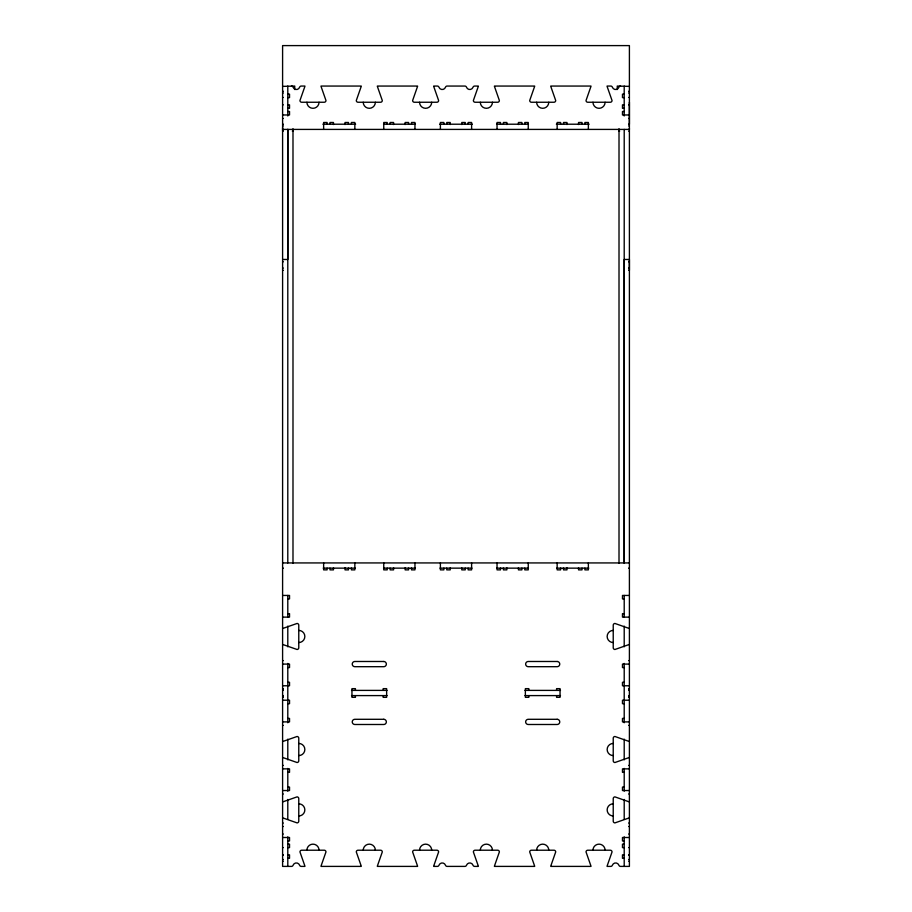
<?xml version="1.0" encoding="UTF-8"?>
<svg xmlns="http://www.w3.org/2000/svg" width="912" height="912" viewBox="0 0 912 912"><rect width="100%" height="100%" fill="white"/><g stroke="black" fill="none" stroke-linecap="round" stroke-linejoin="round"><path stroke-width="1.37" d="M282.595 127.68L282.595 131.146L283.244 131.146M282.595 86.389L294.736 86.059L294.736 89.536M292.991 128.831L292.991 131.146L292.342 131.146M619.009 128.831L619.009 131.146L619.658 131.146M628.756 270.305L629.405 270.305L629.405 45.6L282.595 45.6L282.595 866.4L291.452 866.4A1.733 1.733 0 0 0 293.083 865.249A3.466 3.466 0 0 1 299.626 865.249A1.733 1.733 0 0 0 301.256 866.4L304.916 866.4A1.733 1.733 0 0 0 304.847 865.898L299.957 851.945A1.733 1.733 0 0 1 301.701 850.212L324.239 850.212A1.733 1.733 0 0 1 325.972 851.945L321.092 865.898A1.733 1.733 0 0 0 321.013 866.4L361.243 866.4A1.733 1.733 0 0 0 361.175 865.898L356.296 851.945A1.733 1.733 0 0 1 358.028 850.212L380.566 850.212A1.733 1.733 0 0 1 382.299 851.945L377.42 865.898A1.733 1.733 0 0 0 377.34 866.4L417.571 866.4A1.733 1.733 0 0 0 417.502 865.898L412.623 851.945A1.733 1.733 0 0 1 414.356 850.212L436.894 850.212A1.733 1.733 0 0 1 438.626 851.945L433.747 865.898A1.733 1.733 0 0 0 433.679 866.4L437.327 866.4A1.733 1.733 0 0 0 438.968 865.249A3.466 3.466 0 0 1 445.501 865.249A1.733 1.733 0 0 0 447.142 866.4L464.858 866.4A1.733 1.733 0 0 0 466.499 865.249A3.466 3.466 0 0 1 473.032 865.249A1.733 1.733 0 0 0 474.673 866.4L478.321 866.4A1.733 1.733 0 0 0 478.253 865.898L473.374 851.945A1.733 1.733 0 0 1 475.106 850.212L497.644 850.212A1.733 1.733 0 0 1 499.377 851.945L494.498 865.898A1.733 1.733 0 0 0 494.429 866.4L534.66 866.4A1.733 1.733 0 0 0 534.58 865.898L529.701 851.945A1.733 1.733 0 0 1 531.434 850.212L553.972 850.212A1.733 1.733 0 0 1 555.704 851.945L550.825 865.898A1.733 1.733 0 0 0 550.757 866.4L590.987 866.4A1.733 1.733 0 0 0 590.908 865.898L586.028 851.945A1.733 1.733 0 0 1 587.761 850.212L610.299 850.212A1.733 1.733 0 0 1 612.043 851.945L607.153 865.898A1.733 1.733 0 0 0 607.084 866.4L610.744 866.4A1.733 1.733 0 0 0 612.374 865.249A3.466 3.466 0 0 1 618.917 865.249A1.733 1.733 0 0 0 620.548 866.4L629.405 866.4L629.405 259.475L624.207 259.475L624.207 562.932L624.207 129.413M629.405 102.247L629.405 124.214L628.653 124.214M282.595 91.268L283.244 91.268M628.756 91.268L629.405 91.268M282.595 93.001L283.244 93.001M628.756 93.001L629.405 93.001M287.793 94.153L289.526 94.153L289.526 97.618L287.793 97.618M624.207 94.153L622.474 94.153L622.474 97.618L624.207 97.618M282.595 97.516L283.244 97.413M628.756 97.413L629.405 97.516M282.595 104.846L283.244 104.846M287.793 104.846L289.526 104.846L289.526 108.311L287.793 108.311M624.207 104.846L622.474 104.846L622.474 108.311L624.207 108.311M628.756 104.846L629.405 104.846M287.793 111.492L289.526 111.492L289.526 114.969L282.595 114.969M624.207 111.492L622.474 111.492L622.474 114.969L629.405 114.969M282.595 118.435L283.244 118.435M628.756 118.435L629.405 118.435M282.595 124.214L283.347 124.214M322.894 124.214L355.634 124.214M383.53 124.214L415.427 124.214M439.63 124.214L472.37 124.214M496.573 124.214L528.47 124.214M556.366 124.214L589.106 124.214M282.595 125.947L283.244 125.947M628.756 125.947L629.405 125.947M282.595 129.413L629.405 129.413L629.405 128.512M628.756 131.146L629.405 131.146M282.595 259.475L287.793 259.475L287.793 129.413L287.793 562.932M282.595 261.801L283.244 261.801M628.756 261.801L629.405 261.801M282.595 268.071L283.244 268.071M628.756 268.071L629.405 268.071M282.595 270.305L283.244 270.305M282.595 562.932L629.405 562.932M282.595 568.142L283.347 568.142M323.201 568.142L355.281 568.142M383.53 568.142L415.393 568.142M439.96 568.142L472.04 568.142M496.607 568.142L528.47 568.142M556.719 568.142L588.799 568.142M628.653 568.142L629.405 568.142M282.595 595.445L289.526 595.445L289.526 598.922L287.793 598.922M629.405 595.445L622.474 595.445L622.474 598.922L624.207 598.922M287.793 613.662L289.526 613.662L289.526 617.128L282.595 617.128M624.207 613.662L622.474 613.662L622.474 617.128L629.405 617.128M282.595 660.619L283.244 660.619M628.756 660.619L629.405 660.619M282.595 664.096L289.526 664.096L289.526 667.561L287.793 667.561M629.405 664.096L622.474 664.096L622.474 667.561L624.207 667.561M287.793 682.301L289.526 682.301L289.526 685.767L282.595 685.767M624.207 682.301L622.474 682.301L622.474 685.767L629.405 685.767M282.595 688.651L283.244 688.651M628.756 688.651L629.405 688.651M282.595 689.233L283.244 689.233M628.756 689.233L629.405 689.233M282.595 690.395L283.244 690.395M351.519 690.395L387.076 690.395M524.924 690.395L560.481 690.395M628.756 690.395L629.405 690.395M282.595 695.594L283.244 695.594M351.519 695.594L387.076 695.594M524.924 695.594L560.481 695.594M628.756 695.594L629.405 695.594M282.595 696.745L283.244 696.745M628.756 696.745L629.405 696.745M282.595 697.327L283.244 697.327M628.756 697.327L629.405 697.327M282.595 700.222L289.526 700.222L289.526 703.688L287.793 703.688M629.405 700.222L622.474 700.222L622.474 703.688L624.207 703.688M287.793 718.428L289.526 718.428L289.526 721.894L282.595 721.894M624.207 718.428L622.474 718.428L622.474 721.894L629.405 721.894M282.595 725.359L283.244 725.359M628.756 725.359L629.405 725.359M282.595 765.385L283.244 765.385M628.756 765.385L629.405 765.385M282.595 768.862L289.526 768.862L289.526 772.327L287.793 772.327M629.405 768.862L622.474 768.862L622.474 772.327L624.207 772.327M287.793 787.067L289.526 787.067L289.526 790.533L282.595 790.533M624.207 787.067L622.474 787.067L622.474 790.533L629.405 790.533M282.595 793.999L283.244 793.999M628.756 793.999L629.405 793.999M282.595 823.046L283.244 823.046M628.756 823.046L629.405 823.046M282.595 826.511L283.244 826.511M628.756 826.511L629.405 826.511M282.595 834.035L283.244 834.035M628.756 834.035L629.405 834.035M282.595 837.501L289.526 837.501L289.526 840.967L287.793 840.967M629.405 837.501L622.474 837.501L622.474 840.967L624.207 840.967M287.793 844.147L289.526 844.147L289.526 847.613L287.793 847.613M624.207 844.147L622.474 844.147L622.474 847.613L624.207 847.613M282.595 847.613L283.244 847.613M628.756 847.613L629.405 847.613M282.595 854.84L283.244 854.84M287.793 854.84L289.526 854.84L289.526 858.306L287.793 858.306M624.207 854.84L622.474 854.84L622.474 858.306L624.207 858.306M628.756 854.84L629.405 854.84M282.595 855.057L283.244 855.057M628.756 855.057L629.405 855.057M282.595 859.469L283.244 859.469M628.756 859.469L629.405 859.469M282.595 861.202L283.244 861.202M628.756 861.202L629.405 861.202M629.405 86.389L617.264 86.059L617.264 89.536M619.009 129.413L619.009 563.263M292.991 129.413L292.991 563.263M624.207 86.059L624.207 115.972M624.207 595.445L624.207 617.128M624.207 626.111L624.207 646.825M624.207 663.434L624.207 722.76M624.207 739.165L624.207 759.867M624.207 768.428L624.207 791.183M624.207 799.448L624.207 819.421M624.207 836.851L624.207 866.4M588.365 129.413L588.365 122.482L584.9 122.482L584.9 124.214M588.365 562.932L588.365 569.875L584.9 569.875L584.9 568.142M582.016 124.214L582.016 122.482L578.539 122.482L578.539 124.534M582.016 568.142L582.016 569.875L578.539 569.875L578.539 567.811M566.979 124.534L566.979 122.482L563.513 122.482L563.513 124.214M566.979 567.811L566.979 569.875L563.513 569.875L563.513 568.142M560.618 124.214L560.618 122.482L557.152 122.482L557.152 129.413M560.618 568.142L560.618 569.875L557.152 569.875L557.152 562.932M556.582 690.395L556.582 688.651L560.048 688.651L560.048 697.327L556.582 697.327L556.582 695.594M528.835 690.395L528.835 688.651L525.369 688.651L525.369 697.327L528.835 697.327L528.835 695.594M528.253 129.413L528.253 122.482L524.788 122.482L524.788 124.214M528.253 562.932L528.253 569.875L524.788 569.875L524.788 568.142M521.892 124.214L521.892 122.482L518.426 122.482L518.426 124.534M521.892 568.142L521.892 569.875L518.426 569.875L518.426 567.811M506.867 124.534L506.867 122.482L503.401 122.482L503.401 124.214M506.867 567.811L506.867 569.875L503.401 569.875L503.401 568.142M500.506 124.214L500.506 122.482L497.04 122.482L497.04 129.413M500.506 568.142L500.506 569.875L497.04 569.875L497.04 562.932M471.607 129.413L471.607 122.482L468.141 122.482L468.141 124.214M471.607 562.932L471.607 569.875L468.141 569.875L468.141 568.142M465.245 124.214L465.245 122.482L461.78 122.482L461.78 124.534M465.245 568.142L465.245 569.875L461.78 569.875L461.78 567.811M450.22 124.534L450.22 122.482L446.755 122.482L446.755 124.214M450.22 567.811L450.22 569.875L446.755 569.875L446.755 568.142M443.859 124.214L443.859 122.482L440.393 122.482L440.393 129.413M443.859 568.142L443.859 569.875L440.393 569.875L440.393 562.932M414.96 129.413L414.96 122.482L411.494 122.482L411.494 124.214M414.96 562.932L414.96 569.875L411.494 569.875L411.494 568.142M408.599 124.214L408.599 122.482L405.133 122.482L405.133 124.534M408.599 568.142L408.599 569.875L405.133 569.875L405.133 567.811M393.574 124.534L393.574 122.482L390.108 122.482L390.108 124.214M393.574 567.811L393.574 569.875L390.108 569.875L390.108 568.142M387.212 124.214L387.212 122.482L383.747 122.482L383.747 129.413M387.212 568.142L387.212 569.875L383.747 569.875L383.747 562.932M383.165 690.395L383.165 688.651L386.631 688.651L386.631 697.327L383.165 697.327L383.165 695.594M355.418 690.395L355.418 688.651L351.952 688.651L351.952 697.327L355.418 697.327L355.418 695.594M354.848 129.413L354.848 122.482L351.382 122.482L351.382 124.214M354.848 562.932L354.848 569.875L351.382 569.875L351.382 568.142M348.487 124.214L348.487 122.482L345.021 122.482L345.021 124.534M348.487 568.142L348.487 569.875L345.021 569.875L345.021 567.811M333.461 124.534L333.461 122.482L329.984 122.482L329.984 124.214M333.461 567.811L333.461 569.875L329.984 569.875L329.984 568.142M327.1 124.214L327.1 122.482L323.635 122.482L323.635 129.413M327.1 568.142L327.1 569.875L323.635 569.875L323.635 562.932M287.793 86.059L287.793 115.972M287.793 595.445L287.793 617.128M287.793 626.111L287.793 646.825M287.793 663.434L287.793 722.76M287.793 739.165L287.793 759.867M287.793 768.428L287.793 791.183M287.793 799.448L287.793 819.421M287.793 836.851L287.793 866.4M480.305 850.212A6.065 6.065 0 0 1 486.381 844.147A6.065 6.065 0 0 1 492.446 850.212M419.554 850.212A6.065 6.065 0 0 1 425.619 844.147A6.065 6.065 0 0 1 431.695 850.212M363.227 850.212A6.065 6.065 0 0 1 369.292 844.147A6.065 6.065 0 0 1 375.368 850.212M306.899 850.212A6.065 6.065 0 0 1 312.964 844.147A6.065 6.065 0 0 1 319.04 850.212M592.96 850.212A6.065 6.065 0 0 1 599.036 844.147A6.065 6.065 0 0 1 605.101 850.212M536.632 850.212A6.065 6.065 0 0 1 542.708 844.147A6.065 6.065 0 0 1 548.773 850.212M282.595 628.425A1.733 1.733 0 0 0 283.085 628.357L297.038 623.466A1.733 1.733 0 0 1 298.771 625.199L298.771 647.748A1.733 1.733 0 0 1 297.038 649.481L283.085 644.602A1.733 1.733 0 0 0 282.595 644.522M629.405 628.425A1.733 1.733 0 0 1 628.915 628.357L614.962 623.466A1.733 1.733 0 0 0 613.229 625.199L613.229 647.748A1.733 1.733 0 0 0 614.962 649.481L628.915 644.602A1.733 1.733 0 0 1 629.405 644.522M613.229 642.55A6.065 6.065 0 0 1 607.153 636.473A6.065 6.065 0 0 1 613.229 630.409M298.771 630.409A6.065 6.065 0 0 1 304.847 636.473A6.065 6.065 0 0 1 298.771 642.55M629.405 757.553A1.733 1.733 0 0 0 628.915 757.633L614.962 762.512A1.733 1.733 0 0 1 613.229 760.779L613.229 738.241A1.733 1.733 0 0 1 614.962 736.497L628.915 741.388A1.733 1.733 0 0 0 629.405 741.456M629.405 801.83A1.733 1.733 0 0 1 628.915 801.762L614.962 796.883A1.733 1.733 0 0 0 613.229 798.616L613.229 821.153A1.733 1.733 0 0 0 614.962 822.886L628.915 818.007A1.733 1.733 0 0 1 629.405 817.939M613.229 815.955A6.065 6.065 0 0 1 607.153 809.879A6.065 6.065 0 0 1 613.229 803.814M282.595 817.939A1.733 1.733 0 0 1 283.085 818.007L297.038 822.886A1.733 1.733 0 0 0 298.771 821.153L298.771 798.616A1.733 1.733 0 0 0 297.038 796.883L283.085 801.762A1.733 1.733 0 0 1 282.595 801.83M298.771 803.814A6.065 6.065 0 0 1 304.847 809.879A6.065 6.065 0 0 1 298.771 815.955M282.595 757.553A1.733 1.733 0 0 1 283.085 757.633L297.038 762.512A1.733 1.733 0 0 0 298.771 760.779L298.771 738.241A1.733 1.733 0 0 0 297.038 736.497L283.085 741.388A1.733 1.733 0 0 1 282.595 741.456M298.771 743.44A6.065 6.065 0 0 1 304.847 749.504A6.065 6.065 0 0 1 298.771 755.581M613.229 755.581A6.065 6.065 0 0 1 607.153 749.504A6.065 6.065 0 0 1 613.229 743.44M492.446 102.247A6.065 6.065 0 0 1 486.381 108.311A6.065 6.065 0 0 1 480.305 102.247M548.773 102.247A6.065 6.065 0 0 1 542.708 108.311A6.065 6.065 0 0 1 536.632 102.247M605.101 102.247A6.065 6.065 0 0 1 599.036 108.311A6.065 6.065 0 0 1 592.96 102.247M620.548 86.059A1.733 1.733 0 0 0 618.917 87.221A3.466 3.466 0 0 1 612.374 87.221A1.733 1.733 0 0 0 610.744 86.059L607.084 86.059A1.733 1.733 0 0 0 607.153 86.56L612.043 100.514A1.733 1.733 0 0 1 610.299 102.247L587.761 102.247A1.733 1.733 0 0 1 586.028 100.514L590.908 86.56A1.733 1.733 0 0 0 590.987 86.059L550.757 86.059A1.733 1.733 0 0 0 550.825 86.56L555.704 100.514A1.733 1.733 0 0 1 553.972 102.247L531.434 102.247A1.733 1.733 0 0 1 529.701 100.514L534.58 86.56A1.733 1.733 0 0 0 534.66 86.059L494.429 86.059A1.733 1.733 0 0 0 494.498 86.56L499.377 100.514A1.733 1.733 0 0 1 497.644 102.247L475.106 102.247A1.733 1.733 0 0 1 473.374 100.514L478.253 86.56A1.733 1.733 0 0 0 478.321 86.059L474.673 86.059A1.733 1.733 0 0 0 473.032 87.221A3.466 3.466 0 0 1 466.499 87.221A1.733 1.733 0 0 0 464.858 86.059L447.142 86.059A1.733 1.733 0 0 0 445.501 87.221A3.466 3.466 0 0 1 438.968 87.221A1.733 1.733 0 0 0 437.327 86.059L433.679 86.059A1.733 1.733 0 0 0 433.747 86.56L438.626 100.514A1.733 1.733 0 0 1 436.894 102.247L414.356 102.247A1.733 1.733 0 0 1 412.623 100.514L417.502 86.56A1.733 1.733 0 0 0 417.571 86.059L377.34 86.059A1.733 1.733 0 0 0 377.42 86.56L382.299 100.514A1.733 1.733 0 0 1 380.566 102.247L358.028 102.247A1.733 1.733 0 0 1 356.296 100.514L361.175 86.56A1.733 1.733 0 0 0 361.243 86.059L321.013 86.059A1.733 1.733 0 0 0 321.092 86.56L325.972 100.514A1.733 1.733 0 0 1 324.239 102.247L301.701 102.247A1.733 1.733 0 0 1 299.957 100.514L304.847 86.56A1.733 1.733 0 0 0 304.916 86.059L301.256 86.059A1.733 1.733 0 0 0 299.626 87.221A3.466 3.466 0 0 1 293.083 87.221A1.733 1.733 0 0 0 291.452 86.059M319.04 102.247A6.065 6.065 0 0 1 312.964 108.311A6.065 6.065 0 0 1 306.899 102.247M375.368 102.247A6.065 6.065 0 0 1 369.292 108.311A6.065 6.065 0 0 1 363.227 102.247M431.695 102.247A6.065 6.065 0 0 1 425.619 108.311A6.065 6.065 0 0 1 419.554 102.247M383.747 661.485L354.848 661.485A2.599 2.599 0 0 0 352.249 664.096A2.599 2.599 0 0 0 354.848 666.695L383.747 666.695A2.599 2.599 0 0 0 386.346 664.096A2.599 2.599 0 0 0 383.747 661.485M557.152 661.485L528.253 661.485A2.599 2.599 0 0 0 525.654 664.096A2.599 2.599 0 0 0 528.253 666.695L557.152 666.695A2.599 2.599 0 0 0 559.751 664.096A2.599 2.599 0 0 0 557.152 661.485M383.747 719.294L354.848 719.294A2.599 2.599 0 0 0 352.249 721.894A2.599 2.599 0 0 0 354.848 724.493L383.747 724.493A2.599 2.599 0 0 0 386.346 721.894A2.599 2.599 0 0 0 383.747 719.294M557.152 719.294L528.253 719.294A2.599 2.599 0 0 0 525.654 721.894A2.599 2.599 0 0 0 528.253 724.493L557.152 724.493A2.599 2.599 0 0 0 559.751 721.894A2.599 2.599 0 0 0 557.152 719.294"/></g></svg>
